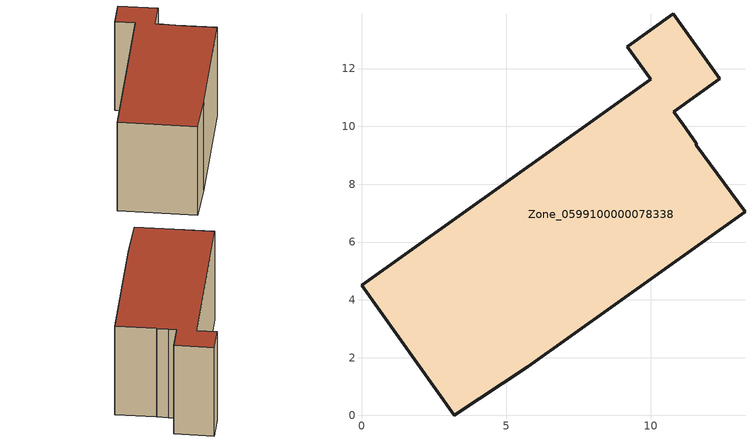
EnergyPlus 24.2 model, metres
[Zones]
Zone_0599100000078338
 floor ground (C_G): 10,11.62 9.19,12.76 10.78,13.9 12.39,11.64 10.8,10.51 11.13,10.05 11.58,9.42 11.58,9.36 13.26,7.05 5.75,1.69 3.21,0 0,4.5 z0
 wall outside (C_F): 12.39,11.64 10.78,13.9 9.19,12.76 10,11.62 0,4.5 3.21,0 5.75,1.69 13.26,7.05 11.58,9.36 11.58,9.42 11.13,10.05 10.8,10.51 12.39,11.64 z0:7.26
 roof outside (C_R): 11.58,9.42 11.13,10.05 10.8,10.51 12.39,11.64 10.78,13.9 9.19,12.76 10,11.62 0,4.5 3.21,0 5.75,1.69 13.26,7.05 11.58,9.36 z7.26
[BUILDING]
Pand.0599100000078338: North Axis=0; Terrain=City; Loads Convergence Tolerance Value=0.04; Temperature Convergence Tolerance Value=0.4; Solar Distribution=FullExterior; Maximum Number of Warmup Days=25; Minimum Number of Warmup Days=1
[Site:Location]
Rotterdam.The.Hague.AP_ZH_NLD Design_Conditions: Latitude=51.96; Longitude=4.45; Time Zone=1; Elevation=-4.5
[SITE:GROUNDTEMPERATURE:BUILDINGSURFACE]
18, 18, 18, 18, 18, 18, 18, 18, 18, 18, 18, 18
[MATERIAL] Thermal Absorptance=0.9; Solar Absorptance=0.7; Visible Absorptance=0.7
Name | Roughness | Thickness | Conductivity | Density | Specific Heat
G.TC.1975-1991 | MediumSmooth | 0.15 | 0.288461 | 540 | 1210
F.TC.1975-1991 | Rough | 0.3 | 0.230769 | 1920 | 840
R.TC.1975-1991 | MediumRough | 0.2 | 0.153846 | 1500 | 1000
[CONSTRUCTION]
C_G: G.TC.1975-1991
C_F: F.TC.1975-1991
C_R: R.TC.1975-1991
[ZONE]
Zone_0599100000078338: Type=1; Multiplier=1; Ceiling Height=Autocalculate; Volume=Autocalculate; Floor Area=autocalculate; Part of Total Floor Area=Yes
[ZONEINFILTRATION:DESIGNFLOWRATE]
Infil_Zone_0599100000078338: Zone or ZoneList or Space or SpaceList=Zone_0599100000078338; Schedule=AlwaysOn; Design Flow Rate Calculation Method=Flow/Area; Flow Rate per Floor Area=0.003; Constant Term Coefficient=1; Temperature Term Coefficient=0; Velocity Term Coefficient=0; Velocity Squared Term Coefficient=0
[HVACTEMPLATE:ZONE:IDEALLOADSAIRSYSTEM]
Zone_0599100000078338: Maximum Heating Supply Air Temperature=50; Minimum Cooling Supply Air Temperature=13; Maximum Heating Supply Air Humidity Ratio=0.0156; Minimum Cooling Supply Air Humidity Ratio=0.0077; Heating Limit=NoLimit; Cooling Limit=NoLimit; Dehumidification Control Type=ConstantSensibleHeatRatio; Cooling Sensible Heat Ratio=0.7; Dehumidification Setpoint=60; Humidification Control Type=None; Humidification Setpoint=30; Outdoor Air Method=None; Outdoor Air Flow Rate per Person=0.00944; Outdoor Air Flow Rate per Zone Floor Area=0; Outdoor Air Flow Rate per Zone=0; Demand Controlled Ventilation Type=None; Outdoor Air Economizer Type=NoEconomizer; Heat Recovery Type=None; Sensible Heat Recovery Effectiveness=0.7; Latent Heat Recovery Effectiveness=0.65
[ZONECONTROL:THERMOSTAT]
ThermostatControl_Zone_0599100000078338: Zone or ZoneList=Zone_0599100000078338; Control Type Schedule=DualSetpointControlType; Control 1=Thermostat_Zone_0599100000078338; Temperature Difference Between Cutout And Setpoint=0
[THERMOSTATSETPOINT:DUALSETPOINT]
Thermostat_Zone_0599100000078338: Heating Setpoint Temperature Schedule=HeatingSetpoint_Zone_0599100000078338; Cooling Setpoint Temperature Schedule=CoolingSetpoint_Zone_0599100000078338
[SCHEDULE:COMPACT]
HeatingSetpoint_Zone_0599100000078338: Through: 12/31, For: AllDays, Until: 24:00, 21
CoolingSetpoint_Zone_0599100000078338: Through: 12/31, For: AllDays, Until: 24:00, 24
DualSetpointControlType: Through: 12/31, For: AllDays, Until: 24:00, 4
AlwaysOn: Through: 12/31, For: AllDays, Until: 24:00, 1
